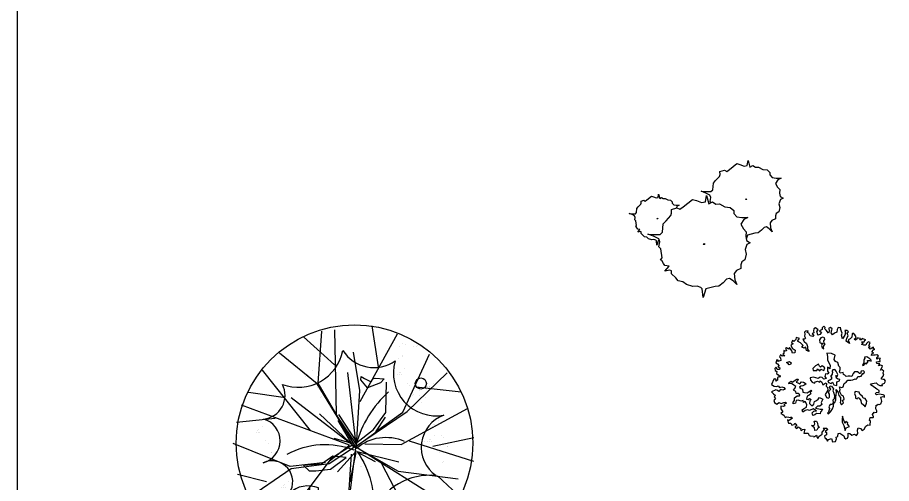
# Model space of a CAD drawing. Header units: millimetres. Extents: x 14385 to 129787, y 107826 to 186798.
# Drawn here: x 18573 to 23366, y 126384 to 128941 of the extents above; entities that cross this region are included whole.
import ezdxf

# ---------------------------------------------------------------- set-up
doc = ezdxf.new("R2010")
doc.units = ezdxf.units.MM
doc.header["$LTSCALE"] = 1000
doc.layers.add('FF-PLANTS', color=86, linetype='Continuous')

# ---------------------------------------------------------------- blocks, each defined once
blk = doc.blocks.new('A$C4DD169C2')
at = {"color": 0}
for p, q in [((134.39115, 410.91705), (175.1787, 444.1878)), ((175.1787, 444.1878), (192.4803, 439.43715)), ((192.4803, 439.43715), (214.72695, 429.92775)), ((214.72695, 429.92775), (232.02855, 433.0989)), ((232.02855, 433.0989), (236.9736, 461.619)), ((236.9736, 461.619), (246.85965, 425.1771)), ((246.85965, 425.1771), (262.926, 433.0989)), ((262.926, 433.0989), (277.76115, 423.5895)), ((80.0118, 372.88755), (83.7216, 383.9805)), ((82.48635, 399.8241), (107.2035, 407.7459)), ((83.7216, 383.9805), (82.48635, 399.8241)), ((107.2035, 407.7459), (119.5641, 401.40765)), ((119.5641, 401.40765), (134.39115, 410.91705)), ((277.76115, 423.5895), (293.8275, 425.1771)), ((293.8275, 425.1771), (317.3094, 410.91705)), ((317.3094, 410.91705), (340.7913, 409.32945)), ((340.7913, 409.32945), (356.85765, 395.0694)), ((356.85765, 395.0694), (356.85765, 382.39695)), ((44.1693, 300.00375), (46.64385, 336.44565)), ((46.64385, 336.44565), (59.0004, 350.7057)), ((59.0004, 350.7057), (80.0118, 372.88755)), ((356.85765, 382.39695), (369.21825, 368.1369)), ((369.21825, 368.1369), (391.4649, 364.96575)), ((400.1157, 355.4604), (387.7551, 334.8621)), ((391.4649, 364.96575), (418.65255, 364.96575)), ((418.65255, 364.96575), (400.1157, 355.4604)), ((4.62105, 282.5766), (-20.0961, 292.08195)), ((-20.0961, 292.08195), (2.15055, 290.4984)), ((2.15055, 290.4984), (33.048, 290.4984)), ((33.048, 290.4984), (44.1693, 300.00375)), ((387.7551, 334.8621), (398.88045, 314.2638)), ((398.88045, 314.2638), (411.237, 301.5873)), ((411.237, 301.5873), (408.7665, 282.5766)), ((-350.3007, 237.53655), (-334.84995, 242.48565)), ((-334.84995, 242.48565), (-327.1266, 238.52475)), ((-327.1266, 238.52475), (-317.85615, 244.4661)), ((-317.85615, 244.4661), (-292.36545, 265.26285)), ((-292.36545, 265.26285), (-281.55195, 262.2942)), ((-281.55195, 262.2942), (-267.6483, 256.35285)), ((-267.6483, 256.35285), (-256.83075, 258.3333)), ((-256.83075, 258.3333), (-253.74465, 276.15735)), ((-253.74465, 276.15735), (-247.56435, 253.38015)), ((-247.56435, 253.38015), (-237.52035, 258.3333)), ((-237.52035, 258.3333), (-228.25395, 252.39195)), ((-228.25395, 252.39195), (-218.20995, 253.38015)), ((-218.20995, 253.38015), (-203.53275, 244.4661)), ((-203.53275, 244.4661), (-188.8596, 243.4779)), ((-188.8596, 243.4779), (-178.8156, 234.56385)), ((-118.9566, 205.983), (-67.9752, 247.57245)), ((-67.9752, 247.57245), (-46.3482, 241.6311)), ((-46.3482, 241.6311), (-18.5409, 229.7484)), ((3.09015, 233.7093), (9.2664, 269.3574)), ((26.8677, 271.48365), (4.62105, 282.5766)), ((9.2664, 269.3574), (21.627, 223.80705)), ((31.81275, 257.2236), (26.8677, 271.48365)), ((28.10295, 236.6253), (31.81275, 257.2236)), ((222.1425, 246.1347), (225.8523, 250.88535)), ((229.55805, 246.1347), (222.1425, 246.1347)), ((225.8523, 250.88535), (229.55805, 246.1347)), ((413.7075, 246.1347), (406.296, 223.95285)), ((408.7665, 282.5766), (412.47225, 263.56185)), ((412.47225, 263.56185), (428.54265, 254.0565)), ((428.54265, 254.0565), (413.7075, 246.1347)), ((-374.2443, 175.1463), (-372.70125, 197.92755)), ((-372.70125, 197.92755), (-364.97385, 206.83755)), ((-364.97385, 206.83755), (-351.84375, 220.7007)), ((-351.84375, 220.7007), (-349.52715, 227.6343)), ((-349.52715, 227.6343), (-350.3007, 237.53655)), ((-183.84165, 192.1158), (-152.9442, 202.0221)), ((-182.2986, 172.3113), (-183.84165, 192.1158)), ((-178.8156, 234.56385), (-178.8156, 226.64205)), ((-178.8156, 226.64205), (-171.09225, 217.73205)), ((-171.09225, 217.73205), (-157.1886, 215.7516)), ((-151.7778, 209.81025), (-157.6665, 199.99305)), ((-157.1886, 215.7516), (-140.1948, 215.7516)), ((-152.9442, 202.0221), (-137.4975, 194.09625)), ((-140.1948, 215.7516), (-151.7778, 209.81025)), ((-137.4975, 194.09625), (-118.9566, 205.983)), ((-18.5409, 229.7484), (3.09015, 233.7093)), ((21.627, 223.80705), (41.71095, 233.7093)), ((35.2512, 228.77235), (28.10295, 236.6253)), ((41.71095, 233.7093), (60.25185, 221.8266)), ((60.25185, 221.8266), (80.3358, 223.80705)), ((80.3358, 223.80705), (109.68615, 205.983)), ((109.68615, 205.983), (139.04055, 204.00255)), ((139.04055, 204.00255), (159.1245, 186.17445)), ((411.237, 203.35455), (405.0567, 179.5851)), ((406.296, 223.95285), (411.237, 203.35455)), ((-398.96145, 164.25585), (-414.4122, 170.1972)), ((-414.4122, 170.1972), (-400.50855, 169.20495)), ((-400.50855, 169.20495), (-381.19815, 169.20495)), ((-385.0578, 157.32225), (-398.96145, 164.25585)), ((-381.96765, 148.41225), (-385.0578, 157.32225)), ((-384.28425, 135.5373), (-381.96765, 148.41225)), ((-381.19815, 169.20495), (-374.2443, 175.1463)), ((-263.01105, 141.47865), (-260.69445, 144.45135)), ((-260.69445, 144.45135), (-258.37785, 141.47865)), ((-213.19605, 130.7178), (-186.9318, 158.44815)), ((-186.9318, 158.44815), (-182.2986, 172.3113)), ((159.1245, 186.17445), (159.1245, 170.33085)), ((159.1245, 170.33085), (174.5712, 152.5068)), ((174.5712, 152.5068), (202.3785, 148.5459)), ((202.3785, 148.5459), (236.3661, 148.5459)), ((236.3661, 148.5459), (213.19605, 136.65915)), ((391.4649, 170.07975), (387.7551, 157.40325)), ((387.7551, 157.40325), (387.7551, 141.55965)), ((405.0567, 179.5851), (391.4649, 170.07975)), ((-378.8775, 129.59595), (-384.28425, 135.5373)), ((-379.65105, 99.88515), (-375.7914, 104.8383)), ((-376.5609, 97.9047), (-379.65105, 99.88515)), ((-375.7914, 104.8383), (-378.8775, 129.59595)), ((-371.9277, 88.9947), (-376.5609, 97.9047)), ((-258.37785, 141.47865), (-263.01105, 141.47865)), ((-231.73695, 67.33935), (-228.6468, 112.89375)), ((-228.6468, 112.89375), (-213.19605, 130.7178)), ((213.19605, 136.65915), (197.7453, 110.9133)), ((197.7453, 110.9133), (211.64895, 85.16745)), ((337.0815, 97.19595), (324.72495, 94.0248)), ((353.1519, 86.103), (337.0815, 97.19595)), ((367.97895, 132.0543), (358.0929, 119.3778)), ((358.0929, 119.3778), (360.5634, 90.8577)), ((387.7551, 141.55965), (367.97895, 132.0543)), ((-368.064, 84.04155), (-371.9277, 88.9947)), ((-356.47695, 82.0611), (-368.064, 84.04155)), ((-368.064, 68.19795), (-356.47695, 82.0611)), ((-354.16035, 71.17065), (-368.064, 68.19795)), ((-350.3007, 69.1902), (-354.16035, 71.17065)), ((-349.52715, 61.26435), (-350.3007, 69.1902)), ((-337.9401, 50.3739), (-349.52715, 61.26435)), ((-331.7598, 41.45985), (-337.9401, 50.3739)), ((-281.17125, 45.5544), (-312.0687, 57.4371)), ((-312.0687, 57.4371), (-284.2614, 55.45665)), ((-284.2614, 55.45665), (-245.6406, 55.45665)), ((-245.6406, 55.45665), (-231.73695, 67.33935)), ((211.64895, 85.16745), (227.0997, 69.3198)), ((227.0997, 69.3198), (224.00955, 45.5544)), ((233.26785, 51.24465), (226.65825, 28.6497)), ((274.05135, 62.3376), (233.26785, 51.24465)), ((291.35295, 63.92115), (274.05135, 62.3376)), ((309.89385, 78.1812), (291.35295, 63.92115)), ((324.72495, 94.0248), (309.89385, 78.1812)), ((369.21825, 70.2594), (353.1519, 86.103)), ((360.5634, 90.8577), (369.21825, 70.2594)), ((-318.6297, 39.4794), (-331.7598, 41.45985)), ((-308.5857, 31.5576), (-318.6297, 39.4794)), ((-291.5919, 26.60445), (-308.5857, 31.5576)), ((-280.00485, 27.5967), (-291.5919, 26.60445)), ((-253.36395, 31.69125), (-281.17125, 45.5544)), ((-269.19135, 23.6358), (-280.00485, 27.5967)), ((-266.1012, 19.6749), (-269.19135, 23.6358)), ((-263.01105, -4.09455), (-266.1012, 19.6749)), ((-256.06125, 19.6749), (-263.01105, -4.09455)), ((-250.03485, 21.3111), (-256.06125, 19.6749)), ((-247.18365, 13.8672), (-253.36395, 31.69125)), ((-251.81685, -11.8827), (-247.18365, 13.8672)), ((-9.27045, 0), (-4.63725, 5.9454)), ((0, 0), (-9.27045, 0)), ((-4.63725, 5.9454), (0, 0)), ((230.18985, 0), (220.9194, -27.7263)), ((224.00955, 45.5544), (228.64275, 21.789)), ((228.64275, 21.789), (248.7267, 9.9063)), ((248.7267, 9.9063), (230.18985, 0)), ((-241.00335, -23.7654), (-251.81685, -11.8827)), ((-234.82305, -73.2807), (-241.00335, -23.7654)), ((220.9194, -27.7263), (227.0997, -53.47215)), ((-242.55045, -83.18295), (-234.82305, -73.2807)), ((-236.37015, -87.14385), (-242.55045, -83.18295)), ((-227.0997, -104.9679), (-236.37015, -87.14385)), ((202.3785, -95.06565), (197.7453, -110.90925)), ((219.3723, -83.18295), (202.3785, -95.06565)), ((227.0997, -53.47215), (219.3723, -83.18295)), ((-219.37635, -114.87015), (-227.0997, -104.9679)), ((-196.20225, -118.83105), (-219.37635, -114.87015)), ((-219.37635, -146.5614), (-196.20225, -118.83105)), ((-191.56905, -140.62005), (-219.37635, -146.5614)), ((-183.84165, -144.58095), (-191.56905, -140.62005)), ((173.02815, -142.6005), (160.66755, -158.4441)), ((197.7453, -130.71375), (173.02815, -142.6005)), ((197.7453, -110.90925), (197.7453, -130.71375)), ((-182.2986, -160.42455), (-183.84165, -144.58095)), ((-159.1245, -182.2095), (-182.2986, -160.42455)), ((-146.7639, -200.03355), (-159.1245, -182.2095)), ((118.9566, -190.1313), (100.4157, -209.93985)), ((134.4033, -186.1704), (118.9566, -190.1313)), ((154.48725, -200.03355), (134.4033, -186.1704)), ((160.66755, -158.4441), (163.7577, -194.0922)), ((-120.5037, -203.99445), (-146.7639, -200.03355)), ((-100.41975, -219.8421), (-120.5037, -203.99445)), ((-66.43215, -229.74435), (-100.41975, -219.8421)), ((-43.25805, -227.7639), (-66.43215, -229.74435)), ((-21.63105, -235.6857), (-43.25805, -227.7639)), ((-15.45075, -243.6075), (-21.63105, -235.6857)), ((55.6146, -229.74435), (4.6332, -243.6075)), ((77.24565, -227.7639), (55.6146, -229.74435)), ((100.4157, -209.93985), (77.24565, -227.7639)), ((174.5712, -219.8421), (154.48725, -200.03355)), ((163.7577, -194.0922), (174.5712, -219.8421)), ((-9.27045, -291.14235), (-15.45075, -243.6075)), ((4.6332, -243.6075), (-9.27045, -291.14235))]:
    blk.add_line(p, q, dxfattribs=at)
blk = doc.blocks.new('A$C51B01175')
at = {"color": 0, "linetype": 'ByBlock'}
for p, q in [((-133.8, 300.4), (-139.6, 294.9)), ((-139.6, 294.9), (-137.3, 283.6)), ((-120.6, 301.7), (-133.8, 300.4)), ((-125.1, 292.6), (-120.6, 301.7)), ((-116, 289.4), (-125.1, 292.6)), ((-109.3, 274.9), (-116, 289.4)), ((-89.3, 291.7), (-97.3, 285.8)), ((-89.3, 313.9), (-90.6, 301.7)), ((-90.6, 301.7), (-89.3, 291.7)), ((-79.3, 318.1), (-89.3, 313.9)), ((-64.7, 308.1), (-79.3, 318.1)), ((-72.8, 297.1), (-64.7, 308.1)), ((-67, 279.4), (-72.8, 302.6)), ((-72.8, 302.6), (-72.8, 297.1)), ((-43.8, 309.4), (-57, 302.6)), ((-57, 302.6), (-47, 293.6)), ((-47, 293.6), (-56, 282.6)), ((-42.5, 319.4), (-43.8, 309.4)), ((-33.8, 328.4), (-42.5, 319.4)), ((-26, 321.6), (-33.8, 328.4)), ((-29.3, 313.9), (-26, 321.6)), ((-21.5, 305.8), (-29.3, 313.9)), ((-9.3, 289.4), (-21.5, 305.8)), ((2, 321.6), (-9.3, 314.9)), ((-9.3, 314.9), (-3.8, 303.9)), ((-3.8, 303.9), (-9.3, 289.4)), ((12, 312.6), (2, 321.6)), ((6.2, 291.7), (12, 312.6)), ((13, 280.4), (6.2, 291.7)), ((24.3, 290.4), (13, 280.4)), ((36.6, 294.9), (24.3, 290.4)), ((38.8, 309.4), (36.6, 294.9)), ((45.3, 321.6), (38.8, 309.4)), ((58.8, 318.1), (45.3, 321.6)), ((57.5, 312.6), (58.8, 318.1)), ((66.6, 289.4), (57.5, 312.6)), ((62, 278.1), (66.6, 289.4)), ((92, 304.9), (82, 304.9)), ((82, 304.9), (84.3, 291.7)), ((84.3, 291.7), (82, 278.1)), ((102, 297.1), (92, 304.9)), ((93.3, 289.4), (102, 297.1)), ((99.8, 274.9), (93.3, 289.4)), ((125.6, 290.4), (122, 285.8)), ((135.6, 280.4), (125.6, 290.4)), ((-205.1, 249.1), (-210.9, 236.8)), ((-198.6, 243.6), (-205.1, 249.1)), ((-187.3, 254.9), (-198.6, 243.6)), ((-185.1, 265.9), (-187.3, 254.9)), ((-167.3, 260.4), (-185.1, 265.9)), ((-178.3, 245.9), (-167.3, 260.4)), ((-162.8, 236.8), (-178.3, 245.9)), ((-139.6, 257.1), (-148.3, 255.9)), ((-148.3, 255.9), (-141.9, 243.6)), ((-141.9, 243.6), (-129.6, 232.6)), ((-137.3, 283.6), (-139.6, 273.6)), ((-139.6, 273.6), (-133.8, 262.6)), ((-133.8, 262.6), (-139.6, 257.1)), ((-95.1, 271.3), (-109.3, 274.9)), ((-97.3, 285.8), (-89.3, 280.4)), ((-89.3, 280.4), (-95.1, 271.3)), ((-56, 282.6), (-67, 279.4)), ((68.8, 258.1), (62, 278.1)), ((82, 278.1), (68.8, 258.1)), ((88.8, 245.9), (92, 262.6)), ((106.6, 233.6), (88.8, 245.9)), ((92, 262.6), (99.8, 274.9)), ((109.8, 259.1), (99.8, 252.6)), ((99.8, 252.6), (106.6, 233.6)), ((119.8, 268.1), (109.8, 259.1)), ((122, 285.8), (119.8, 268.1)), ((132, 255.9), (138.8, 262.6)), ((138.8, 250.4), (132, 255.9)), ((143.3, 269.4), (135.6, 280.4)), ((138.8, 262.6), (143.3, 269.4)), ((144.3, 255.9), (138.8, 250.4)), ((148.8, 262.6), (144.3, 255.9)), ((155.6, 262.6), (148.8, 262.6)), ((166.6, 261.3), (155.6, 262.6)), ((163.3, 252.6), (166.6, 261.3)), ((170.1, 253.6), (163.3, 252.6)), ((176.6, 260.4), (170.1, 253.6)), ((182.4, 233.6), (173.3, 242.6)), ((173.3, 242.6), (186.9, 242.6)), ((184.6, 257.1), (176.6, 260.4)), ((196.9, 253.6), (184.6, 257.1)), ((186.9, 242.6), (190.1, 251.3)), ((190.1, 251.3), (196.9, 253.6)), ((209.2, 241.3), (200.1, 233.6)), ((219.2, 239.1), (209.2, 241.3)), ((-246.4, 191.4), (-254.1, 194.6)), ((-254.1, 194.6), (-254.1, 186.8)), ((-239.6, 192.3), (-246.4, 191.4)), ((-238.6, 209.1), (-244.1, 206.8)), ((-244.1, 206.8), (-239.6, 192.3)), ((-228.6, 202.3), (-238.6, 209.1)), ((-221.9, 210.4), (-228.6, 202.3)), ((-208.6, 192.3), (-221.9, 210.4)), ((-202.8, 230.4), (-214.1, 223.6)), ((-214.1, 223.6), (-207.3, 208.1)), ((-210.9, 236.8), (-202.8, 230.4)), ((-205.1, 180.1), (-208.6, 192.3)), ((-207.3, 208.1), (-191.9, 196.8)), ((-191.9, 196.8), (-192.8, 182.3)), ((-147.3, 221.4), (-162.8, 236.8)), ((-155.1, 213.6), (-147.3, 221.4)), ((-141.9, 206.8), (-155.1, 213.6)), ((-132.8, 213.6), (-141.9, 206.8)), ((-128.3, 194.6), (-132.8, 213.6)), ((-129.6, 232.6), (-123.8, 215.9)), ((-113.8, 189.1), (-128.3, 194.6)), ((-123.8, 215.9), (-122.8, 201.4)), ((-122.8, 201.4), (-113.8, 189.1)), ((173.3, 229.1), (182.4, 233.6)), ((185.6, 224.6), (173.3, 229.1)), ((195.6, 224.6), (185.6, 224.6)), ((200.1, 233.6), (195.6, 224.6)), ((211.1, 211.4), (220.1, 215.9)), ((219.2, 201.4), (211.1, 211.4)), ((212.4, 219.1), (216.9, 229.1)), ((220.1, 215.9), (212.4, 219.1)), ((216.9, 229.1), (219.2, 239.1)), ((229.2, 206.8), (219.2, 201.4)), ((239.2, 212.3), (229.2, 206.8)), ((230.1, 188.1), (237.9, 198.1)), ((237.9, 198.1), (245.6, 201.4)), ((239.2, 204.6), (239.2, 212.3)), ((245.6, 201.4), (239.2, 204.6)), ((-270.9, 171.4), (-276.4, 159.1)), ((-276.4, 159.1), (-270.9, 154.6)), ((-263.2, 163.6), (-270.9, 171.4)), ((-270.9, 154.6), (-269.6, 140.1)), ((-248.6, 165.9), (-263.2, 163.6)), ((-254.1, 177.8), (-258.6, 173.6)), ((-258.6, 173.6), (-248.6, 165.9)), ((-254.1, 186.8), (-254.1, 177.8)), ((-192.8, 182.3), (-205.1, 180.1)), ((227.9, 167.8), (230.1, 175.9)), ((239.2, 169.1), (227.9, 167.8)), ((239.2, 180.1), (230.1, 188.1)), ((230.1, 175.9), (239.2, 180.1)), ((247.9, 169.1), (239.2, 169.1)), ((256.9, 171.4), (247.9, 169.1)), ((265.9, 164.6), (256.9, 171.4)), ((256.9, 155.6), (265.9, 164.6)), ((256.9, 146.9), (256.9, 155.6)), ((265.9, 152.3), (256.9, 146.9)), ((275.9, 150.1), (265.9, 152.3)), ((273.7, 146.9), (275.9, 150.1)), ((274.6, 134.6), (273.7, 146.9)), ((-295.4, 102.4), (-302.2, 95.6)), ((-292.2, 143.3), (-296.4, 126.9)), ((-296.4, 126.9), (-288.6, 122.3)), ((-289.9, 90.1), (-295.4, 102.4)), ((-284.1, 141.4), (-292.2, 143.3)), ((-288.6, 122.3), (-278.6, 110.1)), ((-285.4, 133.3), (-284.1, 141.4)), ((-269.6, 140.1), (-285.4, 133.3)), ((-278.6, 110.1), (-285.4, 104.6)), ((-285.4, 104.6), (-275.4, 98.8)), ((-275.4, 98.8), (-276.4, 90.1)), ((254.6, 132.3), (265.9, 134.6)), ((255.9, 123.3), (254.6, 132.3)), ((272.4, 122.3), (255.9, 123.3)), ((265.9, 134.6), (274.6, 134.6)), ((265.9, 110.1), (272.4, 122.3)), ((276.9, 113.3), (265.9, 110.1)), ((286.9, 111.1), (276.9, 113.3)), ((278.2, 91.1), (285.9, 103.3)), ((285.9, 103.3), (286.9, 111.1)), ((-302.2, 95.6), (-300.9, 85.6)), ((-300.9, 85.6), (-290.9, 78.8)), ((-290.9, 78.8), (-294.1, 68.8)), ((-294.1, 68.8), (-284.1, 61.1)), ((-276.4, 90.1), (-289.9, 90.1)), ((-271.9, 55.6), (-288.6, 46.6)), ((-284.1, 61.1), (-274.1, 48.8)), ((-274.1, 48.8), (-271.9, 55.6)), ((276.9, 86.6), (278.2, 91.1)), ((285.9, 87.8), (276.9, 86.6)), ((281.4, 43.3), (291.4, 53.3)), ((294.6, 81.1), (285.9, 87.8)), ((290.5, 74.3), (294.6, 81.1)), ((290.5, 68.8), (290.5, 74.3)), ((295.9, 66.6), (290.5, 68.8)), ((291.4, 53.3), (295.9, 66.6)), ((-307.7, 36.6), (-320.9, 8.8)), ((-320.9, 8.8), (-306.4, -1.2)), ((-303.2, 39.8), (-307.7, 36.6)), ((-295.4, 34.3), (-303.2, 39.8)), ((-297.7, 26.6), (-295.4, 34.3)), ((-288.6, 31.1), (-297.7, 26.6)), ((-290.9, -2.5), (-284.1, 1.1)), ((-288.6, 46.6), (-288.6, 31.1)), ((-284.1, 1.1), (-277.7, -7.9)), ((222.4, 11.1), (252.4, 17.5)), ((229.2, 3.4), (222.4, 11.1)), ((255.9, -17), (229.2, 3.4)), ((252.4, 17.5), (261.4, 8.8)), ((261.4, 8.8), (273.7, 2.1)), ((273.7, 2.1), (286.9, 3.4)), ((281.4, 37.9), (281.4, 43.3)), ((290.5, 35.6), (281.4, 37.9)), ((285.9, 9.8), (299.2, 15.3)), ((286.9, 3.4), (285.9, 9.8)), ((298.2, 35.6), (290.5, 35.6)), ((304.6, 26.6), (298.2, 35.6)), ((299.2, 15.3), (304.6, 26.6)), ((-297.7, -21.2), (-320.9, -31.5)), ((-320.9, -31.5), (-309.9, -42.4)), ((-309.9, -42.4), (-299.9, -51.5)), ((-306.4, -1.2), (-290.9, -2.5)), ((-287.7, -25.7), (-297.7, -21.2)), ((-280.9, -30.2), (-287.7, -25.7)), ((-271.9, -19.2), (-280.9, -30.2)), ((-277.7, -7.9), (-264.1, -4.7)), ((-258.6, -22.4), (-271.9, -19.2)), ((-264.1, -4.7), (-253.2, -8.9)), ((-246.4, -17), (-258.6, -22.4)), ((-253.2, -8.9), (-246.4, -17)), ((249.2, -42.4), (253.7, -35.7)), ((254.6, -49.2), (249.2, -42.4)), ((253.7, -35.7), (269.2, -33.4)), ((270.1, -45.7), (254.6, -49.2)), ((270.1, -24.7), (255.9, -17)), ((269.2, -33.4), (270.1, -24.7)), ((290.5, -47.9), (270.1, -45.7)), ((298.2, -52.4), (290.5, -47.9)), ((-299.9, -66.9), (-308.6, -80.2)), ((-308.6, -80.2), (-305.4, -91.5)), ((-299.9, -51.5), (-306.4, -59.2)), ((-306.4, -59.2), (-299.9, -66.9)), ((-305.4, -91.5), (-292.2, -100.5)), ((-292.2, -100.5), (-279.9, -91.5)), ((-279.9, -91.5), (-267.7, -96.9)), ((-267.7, -96.9), (-254.1, -91.5)), ((-254.1, -91.5), (-244.1, -88.2)), ((-238.6, -94.7), (-254.1, -102.4)), ((-244.1, -88.2), (-238.6, -94.7)), ((278.2, -98.2), (284.6, -83.7)), ((279.2, -62.4), (291.4, -57)), ((284.6, -83.7), (279.2, -62.4)), ((291.4, -57), (298.2, -62.4)), ((298.2, -62.4), (298.2, -52.4)), ((-255.4, -112.7), (-269.6, -110.5)), ((-269.6, -110.5), (-269.6, -126)), ((-269.6, -126), (-258.6, -141.4)), ((-258.6, -141.4), (-269.6, -150.5)), ((-247.3, -109.2), (-255.4, -112.7)), ((-254.1, -102.4), (-247.3, -109.2)), ((233.7, -157.2), (241.4, -143.7)), ((241.4, -143.7), (245.6, -145)), ((245.6, -145), (256.9, -143.7)), ((251.4, -126), (252.4, -106)), ((256.9, -136.9), (251.4, -126)), ((252.4, -106), (255.9, -106)), ((255.9, -106), (263.7, -100.5)), ((256.9, -143.7), (256.9, -136.9)), ((263.7, -100.5), (269.2, -101.5)), ((269.2, -101.5), (278.2, -98.2)), ((-269.6, -150.5), (-259.6, -157.2)), ((-259.6, -157.2), (-250.9, -161.4)), ((-250.9, -161.4), (-246.4, -172.7)), ((-246.4, -172.7), (-239.6, -169.5)), ((-239.6, -169.5), (-225.1, -171.4)), ((-223.2, -189.5), (-233.2, -185)), ((-233.2, -185), (-227.3, -205)), ((-225.1, -171.4), (-217.3, -172.7)), ((-206.4, -175.9), (-223.2, -189.5)), ((-217.3, -172.7), (-214.1, -169.5)), ((-214.1, -169.5), (-206.4, -175.9)), ((216.9, -189.5), (220.1, -172.7)), ((221.4, -190.5), (216.9, -189.5)), ((219.2, -215), (221.4, -190.5)), ((220.1, -172.7), (226.9, -172.7)), ((226.9, -172.7), (235.6, -173.7)), ((237.9, -169.5), (233.7, -157.2)), ((235.6, -173.7), (237.9, -170.5)), ((237.9, -170.5), (237.9, -169.5)), ((-227.3, -205), (-214.1, -205)), ((-214.1, -205), (-208.6, -215)), ((-208.6, -215), (-196.4, -211.7)), ((-196.4, -211.7), (-192.8, -204)), ((-192.8, -204), (-182.8, -214)), ((-182.8, -214), (-190.6, -225)), ((-190.6, -225), (-190.6, -226.3)), ((-190.6, -226.3), (-181.9, -232.7)), ((-181.9, -232.7), (-174.1, -224)), ((-174.1, -224), (-160.6, -232.7)), ((-160.6, -232.7), (-161.9, -239.5)), ((-161.9, -239.5), (-155.1, -245)), ((-155.1, -245), (-151.9, -238.5)), ((-151.9, -238.5), (-137.3, -237.2)), ((-137.3, -237.2), (-142.8, -258.5)), ((-42.5, -254), (-30.2, -239.5)), ((-30.2, -239.5), (-38.3, -231.7)), ((-38.3, -231.7), (-20.2, -231.7)), ((-11.5, -239.5), (-27, -250.8)), ((-20.2, -231.7), (-11.5, -239.5)), ((150.1, -242.7), (154.3, -230.4)), ((154.3, -230.4), (167.9, -232.7)), ((167.9, -232.7), (176.6, -244)), ((176.6, -244), (187.9, -237.2)), ((187.9, -237.2), (195.6, -220.4)), ((195.6, -220.4), (207.9, -212.7)), ((207.9, -212.7), (219.2, -215)), ((-142.8, -258.5), (-131.9, -258.5)), ((-131.9, -258.5), (-120.6, -258.5)), ((-120.6, -258.5), (-118.3, -265)), ((-118.3, -265), (-113.8, -271.7)), ((-113.8, -271.7), (-108.3, -273)), ((-108.3, -273), (-90.6, -276.2)), ((-90.6, -276.2), (-88.3, -279.5)), ((-88.3, -279.5), (-86, -277.2)), ((-86, -277.2), (-73.8, -270.8)), ((-73.8, -270.8), (-70.6, -283)), ((-70.6, -283), (-66, -288.5)), ((-66, -288.5), (-59.3, -276.2)), ((-59.3, -276.2), (-42.5, -265)), ((-42.5, -265), (-42.5, -254)), ((-20.2, -268.5), (-30.2, -273)), ((-30.2, -273), (-28.3, -284)), ((-28.3, -284), (-23.8, -288.5)), ((-27, -250.8), (-20.2, -255)), ((-20.2, -255), (-20.2, -268.5)), ((33, -281.7), (43, -277.2)), ((35.3, -289.5), (33, -281.7)), ((43, -277.2), (45.3, -260.8)), ((45.3, -260.8), (53, -258.5)), ((53, -258.5), (59.8, -263)), ((59.8, -263), (75.3, -273)), ((75.3, -273), (78.8, -284)), ((78.8, -284), (86.6, -290.7)), ((86.6, -290.7), (95.6, -287.2)), ((95.6, -287.2), (98.8, -277.2)), ((98.8, -277.2), (99.8, -259.5)), ((99.8, -259.5), (108.8, -260.8)), ((108.8, -260.8), (118.8, -270.8)), ((118.8, -270.8), (134.3, -265)), ((134.3, -265), (145.6, -271.7)), ((145.6, -271.7), (152.4, -261.7)), ((152.4, -261.7), (150.1, -242.7)), ((-23.8, -288.5), (-14.7, -303)), ((-14.7, -303), (-8, -293)), ((-8, -293), (8.5, -288.5)), ((8.5, -288.5), (13, -307.5)), ((13, -307.5), (30.7, -304)), ((30.7, -304), (35.3, -289.5))]:
    blk.add_line(p, q, dxfattribs=at)
at = {"color": 8, "linetype": 'ByBlock'}
for p, q in [((-50.4, 264.9), (-57.1, 253.7)), ((-57.1, 253.7), (-55.9, 239.3)), ((-39.2, 267.2), (-50.4, 264.9)), ((-30.3, 264.9), (-39.2, 267.2)), ((-33.7, 247.1), (-28.1, 254.9)), ((-31.5, 232.7), (-33.7, 247.1)), ((-28.1, 254.9), (-30.3, 264.9)), ((-55.9, 239.3), (-54.8, 237.1)), ((-54.8, 237.1), (-49.3, 234.8)), ((-49.3, 234.8), (-41.5, 234.8)), ((-41.5, 234.8), (-47, 221.5)), ((-47, 221.5), (-42.7, 210.3)), ((-42.7, 210.3), (-34.7, 203.7)), ((-35.8, 210.3), (-33.7, 220.4)), ((-34.7, 203.7), (-35.8, 210.3)), ((-33.7, 220.4), (-26.9, 230.4)), ((-26.9, 230.4), (-31.5, 232.7)), ((7.8, 178.1), (-18, 180.4)), ((-18, 180.4), (-13.5, 161.4)), ((-13.5, 161.4), (-13.5, 141.4)), ((28.8, 169.2), (7.8, 178.1)), ((23.3, 145.9), (28.8, 169.2)), ((30, 134.7), (23.3, 145.9)), ((190.1, 152.3), (185.8, 143.4)), ((202.5, 159.2), (188.1, 158)), ((188.1, 158), (190.1, 152.3)), ((218, 149.1), (202.5, 159.2)), ((225.8, 141.4), (218, 149.1)), ((-238.7, 127.9), (-221.8, 133.6)), ((-230.7, 124.7), (-238.7, 127.9)), ((-224.1, 116.7), (-230.7, 124.7)), ((-216.3, 117.9), (-224.1, 116.7)), ((-221.8, 133.6), (-212.9, 126.8)), ((-212.9, 126.8), (-216.3, 117.9)), ((-80.4, 110.1), (-95, 95.7)), ((-63.7, 119), (-80.4, 110.1)), ((-57.1, 107.8), (-63.7, 119)), ((-51.6, 103.5), (-57.1, 107.8)), ((-42.7, 110.1), (-51.6, 103.5)), ((-29.2, 100.1), (-42.7, 110.1)), ((-34.7, 85.6), (-29.2, 100.1)), ((-13.5, 141.4), (0.9, 114.6)), ((-1.1, 94.7), (-13.5, 102.5)), ((-13.5, 102.5), (-13.5, 81.3)), ((0.9, 114.6), (-1.1, 94.7)), ((43.4, 128.1), (30, 134.7)), ((47.8, 109.1), (43.4, 128.1)), ((55.5, 101.4), (47.8, 109.1)), ((55.5, 90.2), (55.5, 101.4)), ((184.6, 127.9), (178, 112.4)), ((178, 112.4), (185.8, 114.6)), ((185.8, 143.4), (184.6, 127.9)), ((185.8, 114.6), (192.4, 126.8)), ((192.4, 126.8), (199, 120.1)), ((199, 120.1), (207, 130.2)), ((207, 130.2), (205.9, 140.2)), ((205.9, 140.2), (215.9, 140.2)), ((215.9, 140.2), (225.8, 135.7)), ((225.8, 135.7), (225.8, 141.4)), ((-91.4, 49.1), (-109.2, 44.5)), ((-95, 95.7), (-91.6, 84.5)), ((-91.6, 84.5), (-71.5, 84.5)), ((-77, 44.5), (-91.4, 49.1)), ((-71.5, 84.5), (-69.4, 94.6)), ((-69.4, 94.6), (-55.9, 83.4)), ((-54.6, 49.1), (-64.6, 41.3)), ((-55.9, 83.4), (-50.4, 92.3)), ((-43.6, 46.8), (-54.6, 49.1)), ((-50.4, 92.3), (-34.7, 85.6)), ((-24.6, 66.9), (-27.9, 52.3)), ((-27.9, 52.3), (-21.2, 40.2)), ((-13.5, 64.6), (-24.6, 66.9)), ((-13.5, 81.3), (-5.7, 70.1)), ((-5.7, 70.1), (-13.5, 64.6)), ((11, 64.4), (2.1, 52.3)), ((2.1, 52.3), (8.7, 50)), ((8.7, 50), (8.7, 37.7)), ((15.4, 89.1), (9.9, 80.2)), ((9.9, 80.2), (14.2, 76.7)), ((14.2, 76.7), (11, 64.4)), ((25.4, 90), (15.4, 89.1)), ((33.2, 81.1), (25.4, 90)), ((35.4, 42.3), (32, 57.8)), ((32, 57.8), (38.7, 52.3)), ((42.1, 62.3), (33.2, 81.1)), ((38.7, 52.3), (42.1, 62.3)), ((51.2, 77.9), (55.5, 90.2)), ((55.5, 70.1), (51.2, 77.9)), ((71.3, 74.7), (55.5, 70.1)), ((73.4, 63.5), (71.3, 74.7)), ((81.1, 60.1), (73.4, 63.5)), ((89.1, 52.3), (81.1, 60.1)), ((100.1, 53.4), (89.1, 52.3)), ((111.3, 53.4), (100.1, 53.4)), ((119, 52.3), (111.3, 53.4)), ((122.5, 61.2), (119, 52.3)), ((126.8, 68), (122.5, 61.2)), ((134.6, 76.9), (126.8, 68)), ((150.3, 77.9), (134.6, 76.9)), ((148.1, 42.3), (152.4, 52.3)), ((158.1, 71.2), (150.3, 77.9)), ((152.4, 52.3), (162.5, 52.3)), ((161.3, 68), (158.1, 71.2)), ((167, 69), (161.3, 68)), ((162.5, 52.3), (171.4, 53.4)), ((171.4, 81.3), (167, 69)), ((183.7, 82.4), (171.4, 81.3)), ((171.4, 53.4), (180.3, 69)), ((180.3, 69), (184.8, 68)), ((189.2, 76.9), (183.7, 82.4)), ((184.8, 68), (189.2, 76.9)), ((-225.2, 12.1), (-224.1, 18.8)), ((-211.9, 13.3), (-225.2, 12.1)), ((-224.1, 18.8), (-212.9, 25.6)), ((-212.9, 25.6), (-204, 21)), ((-198.5, 4.4), (-211.9, 13.3)), ((-204, 21), (-197.3, 28.8)), ((-188.4, -3.4), (-198.5, 4.4)), ((-197.3, 28.8), (-182.9, 37.7)), ((-178.4, 28.8), (-186.2, 19.9)), ((-186.2, 19.9), (-177.2, 16.7)), ((-182.9, 37.7), (-175.2, 36.6)), ((-175.2, 36.6), (-178.4, 28.8)), ((-177.2, 16.7), (-165.1, 12.1)), ((-165.1, 12.1), (-157.3, 23.3)), ((-157.3, 23.3), (-145, 21)), ((-138.4, 6.6), (-149.6, -0.2)), ((-145, 21), (-131.7, 11)), ((-131.7, 11), (-138.4, 6.6)), ((-109.2, 44.5), (-107.1, 32.2)), ((-107.1, 32.2), (-98.2, 20.1)), ((-98.2, 20.1), (-85.9, 14.4)), ((-85.9, 14.4), (-80.4, 23.3)), ((-80.4, 23.3), (-68.1, 26.7)), ((-64.6, 41.3), (-77, 44.5)), ((-68.1, 26.7), (-55.7, 20.1)), ((-55.7, 20.1), (-53.6, 29)), ((-53.6, 29), (-44.7, 21.2)), ((-44.7, 21.2), (-39.1, 6.6)), ((-34.7, 36.8), (-43.6, 46.8)), ((-39.1, 6.6), (-29, 13.5)), ((-21.2, 40.2), (-34.7, 36.8)), ((-29, 13.5), (-21.2, 16.7)), ((-21.2, 16.7), (-19, 11.2)), ((-19, 11.2), (-21.2, -1.1)), ((-0.2, 31.1), (-12.5, 28.8)), ((-12.5, 28.8), (-8, 18.8)), ((-8, 18.8), (6.4, 13.3)), ((-3.4, -7.8), (0, 0)), ((8.7, 37.7), (-0.2, 31.1)), ((0, 0), (7.8, -1.1)), ((6.4, 13.3), (13.1, 19.9)), ((13.1, 19.9), (20.9, 6.6)), ((20.9, 6.6), (37.7, 2.1)), ((45.5, 37.7), (35.4, 42.3)), ((37.7, 23.3), (51, 28.8)), ((37.7, 2.1), (37.7, 23.3)), ((54.4, 35.6), (45.5, 37.7)), ((51, 28.8), (54.4, 35.6)), ((72.2, -4.4), (77.9, 13.5)), ((77.9, 13.5), (89.1, 20.1)), ((89.1, 20.1), (96.9, 31.3)), ((96.9, 31.3), (114.7, 31.3)), ((114.7, 31.3), (124.7, 34.5)), ((124.7, 34.5), (136.9, 39)), ((136.9, 39), (141.4, 35.6)), ((141.4, 35.6), (148.1, 42.3)), ((-199.6, -23.5), (-195.1, -15.7)), ((-188.4, -31.3), (-199.6, -23.5)), ((-195.1, -15.7), (-188.4, -3.4)), ((-186.2, -41.3), (-188.4, -31.3)), ((-175.2, -41.3), (-186.2, -41.3)), ((-166.3, -47.9), (-175.2, -41.3)), ((-159.4, -1.1), (-168.3, -6.8)), ((-168.3, -6.8), (-164, -12.3)), ((-164, -12.3), (-150.5, -18)), ((-149.6, -0.2), (-159.4, -1.1)), ((-150.5, -18), (-149.6, -34.7)), ((-149.6, -34.7), (-139.5, -36.8)), ((-139.5, -36.8), (-126.1, -37.9)), ((-126.1, -37.9), (-114.9, -30.1)), ((-114.9, -30.1), (-103.9, -23.5)), ((-106, -43.6), (-113.9, -50.2)), ((-99.3, -26.9), (-109.4, -36.8)), ((-109.4, -36.8), (-106, -43.6)), ((-103.9, -23.5), (-99.3, -26.9)), ((-18, -32.2), (-26.9, -46.8)), ((-26.9, -46.8), (-19, -63.5)), ((-21.2, -1.1), (-14.6, -8.9)), ((-12.3, -22.2), (-18, -32.2)), ((-14.6, -8.9), (-12.3, -22.2)), ((-8.9, -36.8), (-3.4, -24.4)), ((-3.4, -44.5), (-8.9, -36.8)), ((4.4, -17.8), (-3.4, -7.8)), ((-3.4, -24.4), (4.4, -17.8)), ((-3.4, -61.2), (-3.4, -44.5)), ((7.8, -1.1), (13.3, -7.8)), ((13.3, -7.8), (19.9, -16.7)), ((19.9, -16.7), (15.5, -26.7)), ((15.5, -26.7), (18.8, -34.5)), ((18.8, -34.5), (24.5, -52.3)), ((31.1, -65.8), (34.5, -46.8)), ((35.6, -35.6), (33.4, -18.9)), ((33.4, -18.9), (40, -24.4)), ((34.5, -46.8), (35.6, -35.6)), ((40, -24.4), (44.5, -37.9)), ((44.5, -37.9), (48.9, -52.3)), ((51.2, -32.2), (55.5, -18.9)), ((55.5, -35.6), (51.2, -32.2)), ((55.5, -18.9), (52.3, -5.5)), ((52.3, -5.5), (64.5, -8.9)), ((63.3, -51.2), (55.5, -35.6)), ((64.5, -8.9), (72.2, -4.4)), ((137.8, -31.3), (133.5, -41.3)), ((133.5, -41.3), (140.1, -56.8)), ((159, -33.5), (137.8, -31.3)), ((162.5, -45.7), (159, -33.5)), ((178, -58), (162.5, -45.7)), ((-203, -89.2), (-194.1, -80.3)), ((-203, -98.2), (-203, -89.2)), ((-189.6, -93.6), (-203, -98.2)), ((-194.1, -64.6), (-180.7, -53.6)), ((-194.1, -80.3), (-194.1, -64.6)), ((-185.2, -79.2), (-189.6, -93.6)), ((-172.9, -78.1), (-185.2, -79.2)), ((-180.7, -53.6), (-168.3, -54.6)), ((-160.6, -83.6), (-172.9, -78.1)), ((-168.3, -54.6), (-166.3, -47.9)), ((-147.3, -80.3), (-160.6, -83.6)), ((-145, -91.3), (-147.3, -80.3)), ((-136.1, -85.8), (-145, -91.3)), ((-127.2, -101.4), (-136.1, -85.8)), ((-124.9, -55.7), (-129.5, -72.4)), ((-129.5, -72.4), (-120.6, -73.5)), ((-113.9, -50.2), (-124.9, -55.7)), ((-120.6, -73.5), (-111.7, -68)), ((-111.7, -68), (-103.9, -73.5)), ((-110.5, -81.3), (-111.7, -95.9)), ((-103.9, -73.5), (-110.5, -81.3)), ((-88.1, -99.1), (-84.9, -85.8)), ((-84.9, -85.8), (-74.9, -80.3)), ((-74.9, -80.3), (-64.8, -72.4)), ((-64.8, -72.4), (-58.2, -63.5)), ((-58.2, -63.5), (-47, -68)), ((-43.6, -80.3), (-49.3, -91.3)), ((-49.3, -91.3), (-44.7, -102.5)), ((-47, -68), (-39.2, -72.4)), ((-39.2, -72.4), (-43.6, -80.3)), ((-19, -63.5), (-8.9, -67.8)), ((-8.9, -67.8), (-3.4, -61.2)), ((17.8, -91.3), (11, -102.3)), ((23.3, -71.2), (15.5, -77.9)), ((15.5, -77.9), (17.8, -91.3)), ((19.9, -110.3), (21, -93.4)), ((21, -93.4), (25.6, -90.2)), ((24.5, -52.3), (23.3, -71.2)), ((25.6, -90.2), (32.2, -76.7)), ((32.2, -76.7), (31.1, -65.8)), ((48.9, -52.3), (57.8, -63.5)), ((57.8, -83.6), (55.5, -91.3)), ((55.5, -91.3), (63.3, -103.5)), ((57.8, -63.5), (57.8, -83.6)), ((73.4, -55.7), (63.3, -51.2)), ((63.3, -103.5), (73.4, -92.5)), ((67.9, -79), (77.9, -72.4)), ((73.4, -92.5), (67.9, -79)), ((77.9, -72.4), (73.4, -55.7)), ((140.1, -56.8), (140.1, -66.9)), ((140.1, -66.9), (149, -71.4)), ((149, -71.4), (152.4, -62.5)), ((152.4, -62.5), (159, -66.9)), ((159, -66.9), (169.1, -79.2)), ((169.1, -79.2), (171.4, -92.5)), ((171.4, -92.5), (184.6, -104.8)), ((182.4, -66.9), (178, -58)), ((193.5, -69.2), (182.4, -66.9)), ((192.4, -114.8), (200.2, -94.7)), ((201.3, -83.6), (193.5, -69.2)), ((200.2, -94.7), (201.3, -83.6)), ((-152.8, -130.4), (-145, -124.9)), ((-149.6, -143.6), (-152.8, -130.4)), ((-137.2, -133.8), (-149.6, -143.6)), ((-145, -124.9), (-128.3, -116.9)), ((-122.8, -131.5), (-137.2, -133.8)), ((-128.3, -116.9), (-127.2, -101.4)), ((-111.7, -133.8), (-122.8, -131.5)), ((-111.7, -95.9), (-99.3, -109.1)), ((-91.6, -125.8), (-111.7, -133.8)), ((-99.3, -109.1), (-88.1, -99.1)), ((-97.1, -147), (-89.3, -138.1)), ((-74.9, -135.9), (-91.6, -125.8)), ((-89.3, -138.1), (-74.9, -135.9)), ((-69.4, -110.3), (-80.4, -121.5)), ((-80.4, -121.5), (-61.4, -124.9)), ((-55.9, -111.4), (-69.4, -110.3)), ((-61.4, -124.9), (-53.6, -127)), ((-44.7, -102.5), (-55.9, -111.4)), ((-53.6, -127), (-41.5, -127)), ((-52.5, -142.7), (-53.6, -153.7)), ((-48.1, -139.3), (-52.5, -142.7)), ((-41.5, -127), (-48.1, -139.3)), ((-8, -143.6), (-14.6, -149.1)), ((-8.9, -153.7), (3.2, -142.5)), ((-2.3, -123.5), (-8, -143.6)), ((0, -101.4), (-5.7, -114.6)), ((-5.7, -114.6), (-2.3, -123.5)), ((11, -102.3), (0, -101.4)), ((3.2, -142.5), (9.9, -131.3)), ((9.9, -131.3), (14.4, -124.7)), ((14.4, -124.7), (19.9, -110.3)), ((184.6, -104.8), (192.4, -114.8)), ((-95, -162.6), (-97.1, -147)), ((-83.8, -158.2), (-95, -162.6)), ((-74.9, -150.5), (-83.8, -158.2)), ((-53.6, -153.7), (-74.9, -150.5)), ((-14.6, -149.1), (-8.9, -153.7)), ((68.8, -166), (66.5, -181.5)), ((66.5, -181.5), (66.5, -199.3)), ((73.4, -183.8), (68.8, -166)), ((82.3, -206.2), (73.4, -183.8)), ((-101.6, -217.2), (-86.1, -216)), ((-84.9, -230.6), (-101.6, -217.2)), ((-83.8, -207.1), (-86.1, -193.8)), ((-86.1, -193.8), (-74.9, -193.8)), ((-86.1, -216), (-83.8, -207.1)), ((-83.8, -243.9), (-84.9, -230.6)), ((-74.9, -193.8), (-68.2, -205)), ((-67.1, -231.7), (-71.5, -242.7)), ((-68.2, -205), (-67.1, -219.4)), ((-67.1, -219.4), (-59.3, -228.3)), ((-59.3, -228.3), (-67.1, -231.7)), ((66.5, -199.3), (75.4, -217.2)), ((75.4, -217.2), (83.2, -245)), ((86.6, -195), (82.3, -206.2)), ((83.2, -245), (88.9, -229.5)), ((97.8, -201.6), (86.6, -195)), ((88.9, -229.5), (106.7, -222.8)), ((95.5, -210.5), (97.8, -201.6)), ((106.7, -222.8), (95.5, -210.5)), ((-71.5, -242.7), (-83.8, -243.9))]:
    blk.add_line(p, q, dxfattribs=at)
blk = doc.blocks.new('做成ACAD TuKuai0082')
at = {"color": 98, "linetype": 'Continuous'}
for p, q in [((-203.7, 348.2), (-184.8, 633.2)), ((-104.4, 176.7), (-113.4, 639.8)), ((126.2, 436.1), (92.7, 661.7)), ((-114.2, 448.1), (-283.8, 602.4)), ((26.4, 246.4), (231.4, 618.8)), ((244.5, 548.9), (244.5, 548.9)), ((259.2, 562.3), (259.2, 562.3)), ((277.3, 558.5), (277.3, 558.5)), ((316.2, 550), (316.2, 550)), ((335, 550.8), (335, 550.8)), ((338.3, 554.9), (338.3, 554.9)), ((-209.1, 343.4), (-416.2, 511.9)), ((25.1, 307.2), (-11.1, 517.1)), ((238.7, 483.2), (238.7, 483.2)), ((257.5, 492.8), (257.5, 492.8)), ((258.8, 499.9), (258.8, 499.9)), ((260.9, 188.2), (406.9, 506)), ((-246.6, 87.4), (-510.1, 418.3)), ((-266, 393.6), (-266, 393.6)), ((-260.3, 395.9), (-260.3, 395.9)), ((-237.4, 416.8), (-237.4, 416.8)), ((3.3, 9.2), (-41.8, 405.8)), ((232.7, 394), (232.7, 394)), ((241.6, 405.2), (241.6, 405.2)), ((244.1, 394.6), (244.1, 394.6)), ((247.3, 407.4), (247.3, 407.4)), ((253.4, 393.4), (253.4, 393.4)), ((270.2, 428.3), (270.2, 428.3)), ((283.1, 191.9), (503.7, 404.7)), ((-274.9, 382.5), (-274.9, 382.5)), ((-263.6, 383.1), (-263.6, 383.1)), ((-254.2, 381.8), (-254.2, 381.8)), ((0, 0), (-209.1, 343.4)), ((-93.7, 159.1), (-203.7, 348.2)), ((166.3, 187.2), (171.3, 352.3)), ((285.3, 346.9), (285.3, 346.9)), ((429.5, 348.2), (429.5, 348.2)), ((-396, 268.8), (-586, 295.3)), ((-222.3, 335.3), (-222.3, 335.3)), ((-210, 323.3), (-210, 323.3)), ((6.6, 4.5), (25.1, 307.2)), ((297.6, 334.8), (297.6, 334.8)), ((333.4, 326.3), (580.3, 299)), ((348.8, 305.6), (348.8, 305.6)), ((392, 313.8), (392, 313.8)), ((397.3, 327.2), (397.3, 327.2)), ((405.3, 330.4), (405.3, 330.4)), ((406.7, 327.2), (406.7, 327.2)), ((406.7, 325.9), (406.7, 325.9)), ((6.1, -9.5), (-352, 266.2)), ((-192.4, 270.3), (-192.4, 270.3)), ((-188.4, 272.8), (-188.4, 272.8)), ((315.3, 281.9), (315.3, 281.9)), ((319.2, 284.4), (319.2, 284.4)), ((353.8, 278.9), (353.8, 278.9)), ((360.1, 242.6), (360.1, 242.6)), ((386, 269.2), (386, 269.2)), ((-32, 6.8), (-624.1, 226.1)), ((0, 0), (283.1, 191.9)), ((250.2, 11.6), (615.4, 208.7)), ((-440.1, 153.2), (-651.8, 131.1)), ((-197.5, 178.2), (0.2, -8.4)), ((2.3, 16.6), (-93.7, 159.1)), ((-92.6, 176), (7.7, 21.3)), ((99.8, 93.3), (166.3, 187.2)), ((110.9, 80.9), (260.9, 188.2)), ((162.3, 161.5), (110.9, 80.9)), ((458, 144.1), (458, 144.1)), ((-506.7, 112.1), (-506.7, 112.1)), ((-8.1, -3.9), (-94.6, 141.9)), ((1.2, -2.5), (172.1, 122.1)), ((420.5, 109.8), (420.5, 109.8)), ((429.3, 120.9), (429.3, 120.9)), ((431.8, 110.3), (431.8, 110.3)), ((435.1, 123.2), (435.1, 123.2)), ((441.2, 109.1), (441.2, 109.1)), ((-544.2, 77.7), (-544.2, 77.7)), ((-535.3, 88.9), (-535.3, 88.9)), ((-532.8, 78.3), (-532.8, 78.3)), ((-529.5, 91.1), (-529.5, 91.1)), ((-523.4, 77.1), (-523.4, 77.1)), ((7.7, 21.3), (99.8, 93.3)), ((425.1, 0.9), (650, 49.2)), ((433.4, 60.4), (433.4, 60.4)), ((473, 62.6), (473, 62.6)), ((485.4, 50.6), (485.4, 50.6)), ((-358.2, -110), (-670, 16.1)), ((-491.6, 30.6), (-491.6, 30.6)), ((-479.2, 18.6), (-479.2, 18.6)), ((0, 0), (-143, -96.1)), ((-141.9, -79.3), (-32, 6.8)), ((-20.3, 6.1), (-134.5, -68)), ((-117.4, 45.8), (-19.5, 17.9)), ((-52.2, 0.7), (-52.2, 0.7)), ((-43.4, 11.9), (-43.4, 11.9)), ((-40.9, 1.3), (-40.9, 1.3)), ((-37.6, 14.1), (-37.6, 14.1)), ((-31.5, 0.1), (-31.5, 0.1)), ((-14.7, 35.1), (-14.7, 35.1)), ((-3.8, 0.1), (234.4, -136)), ((0, 0), (559.3, -351.6)), ((51.1, 13.6), (250.2, 11.6)), ((295.2, 30.8), (647.6, -80.5)), ((381.5, 26.9), (381.5, 26.9)), ((395.9, 26), (395.9, 26)), ((404.7, 37.2), (404.7, 37.2)), ((407.2, 26.6), (407.2, 26.6)), ((410.5, 39.4), (410.5, 39.4)), ((416.6, 25.4), (416.6, 25.4)), ((507, 0.1), (507, 0.1)), ((-461.6, -34.4), (-461.6, -34.4)), ((-457.6, -31.9), (-457.6, -31.9)), ((6.4, -24.7), (-99, -139.7)), ((-23.2, -42.7), (-37, -268)), ((1, -5.3), (-31.2, -256.6)), ((1.9, -33), (-29.7, -194.4)), ((0.3, -46.4), (0.3, -46.4)), ((8.8, -28.2), (238.8, -83.9)), ((11, -32.1), (108.6, -82.2)), ((448.4, -21.1), (448.4, -21.1)), ((460.8, -33.1), (460.8, -33.1)), ((503, -2.4), (503, -2.4)), ((-134.5, -68), (-446.3, -483.8)), ((-164.4, -88.1), (-358.2, -110)), ((-131.6, -84.8), (-131.6, -84.8)), ((-108.8, -63.9), (-108.8, -63.9)), ((12.7, -58.4), (12.7, -58.4)), ((143.7, -94.1), (378.8, -547.8)), ((478.4, -86.1), (478.4, -86.1)), ((482.4, -83.6), (482.4, -83.6)), ((-352.2, -122.2), (-603.3, -294.6)), ((-143, -96.1), (-352.2, -122.2)), ((-146.3, -98.2), (-146.3, -98.2)), ((-118.7, -97.4), (-118.7, -97.4)), ((-117.8, -126.8), (-117.8, -126.8)), ((-99.8, -96.6), (-99.8, -96.6)), ((30.3, -111.4), (30.3, -111.4)), ((34.3, -108.9), (34.3, -108.9)), ((234.4, -136), (562.8, -177.9)), ((-488.3, -195), (-647.2, -153.8)), ((-367.7, -189.7), (-367.7, -189.7)), ((450.4, -160.8), (587.7, -289.7)), ((-405.2, -224), (-405.2, -224)), ((-396.3, -212.8), (-396.3, -212.8)), ((-393.8, -223.4), (-393.8, -223.4)), ((-390.5, -210.6), (-390.5, -210.6)), ((-384.4, -224.7), (-384.4, -224.7)), ((-252.1, -227), (-246, -615.5)), ((-252, -236.2), (-252, -236.2)), ((-501.3, -283.2), (-501.3, -283.2)), ((-352.6, -271.1), (-352.6, -271.1)), ((-340.2, -283.2), (-340.2, -283.2)), ((-289.5, -270.5), (-289.5, -270.5)), ((-280.6, -259.3), (-280.6, -259.3)), ((-278.1, -269.9), (-278.1, -269.9)), ((-274.8, -257.1), (-274.8, -257.1)), ((-268.7, -271.2), (-268.7, -271.2)), ((-37, -268), (11.6, -551.2)), ((-32.5, -278.4), (279.2, -594.2)), ((366.4, -241.9), (445.7, -488.3)), ((-538.8, -317.5), (-538.8, -317.5)), ((-529.9, -306.3), (-529.9, -306.3)), ((-527.5, -316.9), (-527.5, -316.9)), ((-524.2, -304.1), (-524.2, -304.1)), ((-518.1, -318.1), (-518.1, -318.1)), ((-385.6, -329.7), (-385.6, -329.7)), ((-318.6, -333.7), (-318.6, -333.7)), ((-236.9, -317.6), (-236.9, -317.6)), ((-224.5, -329.7), (-224.5, -329.7)), ((263.8, -308.6), (263.8, -308.6)), ((265.2, -308.6), (265.2, -308.6)), ((274.6, -309.9), (274.6, -309.9)), ((278.1, -294.6), (278.1, -294.6)), ((283.6, -302.3), (283.6, -302.3)), ((298.3, -288.9), (298.3, -288.9)), ((318.8, -315.7), (318.8, -315.7)), ((-486.2, -364.6), (-486.2, -364.6)), ((-473.9, -376.7), (-473.9, -376.7)), ((-423.1, -364), (-423.1, -364)), ((-414.2, -352.8), (-414.2, -352.8)), ((-411.7, -363.4), (-411.7, -363.4)), ((-408.5, -350.6), (-408.5, -350.6)), ((-402.4, -364.7), (-402.4, -364.7)), ((-322.6, -336.2), (-322.6, -336.2)), ((-206.9, -382.7), (-206.9, -382.7)), ((-202.9, -380.2), (-202.9, -380.2)), ((-26.1, -366.6), (-127.6, -482)), ((167.5, -376.3), (167.5, -376.3)), ((196.5, -356.1), (196.5, -356.1)), ((208, -371.6), (208, -371.6)), ((222.6, -358.2), (222.6, -358.2)), ((245.5, -337.3), (245.5, -337.3)), ((256.2, -372.4), (256.2, -372.4)), ((259.6, -353.2), (259.6, -353.2)), ((275.1, -371.6), (275.1, -371.6)), ((321.8, -352.9), (321.8, -352.9)), ((-456.2, -429.7), (-456.2, -429.7)), ((-452.3, -427.2), (-452.3, -427.2)), ((179.2, -410.9), (179.2, -410.9)), ((191.1, -401), (191.1, -401)), ((200.5, -402.2), (200.5, -402.2)), ((240.2, -414.4), (240.2, -414.4)), ((244.7, -408), (244.7, -408)), ((-175, -448.3), (-175, -448.3)), ((-168, -457.9), (-168, -457.9)), ((-160.3, -434.9), (-160.3, -434.9)), ((-158.7, -459.2), (-158.7, -459.2)), ((-150.1, -451.1), (-150.1, -451.1)), ((-114.5, -465), (-114.5, -465)), ((177.5, -474.6), (117.6, -645.1)), ((222.9, -469.2), (222.9, -469.2)), ((-129, -492), (-342.3, -559.8)), ((-127.6, -482), (-190.8, -631.7)), ((-214.5, -567.8), (-214.5, -567.8)), ((-208.8, -565.6), (-208.8, -565.6)), ((-185.9, -544.6), (-185.9, -544.6)), ((11.6, -551.2), (-11.8, -659.5)), ((23.1, -557), (94.1, -639)), ((-223.4, -579), (-223.4, -579)), ((-212, -578.4), (-212, -578.4)), ((-202.7, -579.6), (-202.7, -579.6)), ((-170.8, -626.1), (-170.8, -626.1)), ((-158.5, -638.1), (-158.5, -638.1)), ((-140.8, -691.1), (-140.8, -691.1)), ((-136.9, -688.6), (-136.9, -688.6))]:
    blk.add_line(p, q, dxfattribs=at)
at = {"linetype": 'Continuous'}
blk.add_lwpolyline([(-503.1, 150.2, 0.528604), (-400.4, 340, 0.461323), (-69.1, 526, 0.422537), (218.4, 469.2, 0.562131), (485.1, 172.2, 0.60877), (442.1, -160, 0.325172), (96.3, -360.9, 1.146579), (-33, -394.2, 0.504788), (-202.1, -368.4, -0.001062), (-202.6, -227.7, 0.292797), (-362.7, -257.1, 0.752364), (-506, -89.1, 0.768627), (-503.1, 150.2)], format="xyb", dxfattribs=at)
at = {"color": 98, "linetype": 'Continuous'}
for points in [[(137, 349.4), (67, 322.6), (29.1, 366.3), (32.1, 383.2), (49.9, 373.5), (85.7, 354.1), (95.3, 372), (108.8, 374), (158.4, 371.8)], [(-216.4, -134.2), (-135.7, -124.1), (-51.5, -60), (-123.2, -53.5), (-185.6, -97.1), (-283.9, -104), (-252.8, -133.8)]]:
    blk.add_lwpolyline(points, close=True, dxfattribs=at)
for points in [[(6.1, -9.5, -0.289646), (268, 29.3, -0.01639)], [(-373.3, -42.7, -0.22602), (-7.8, -19.2)], [(11.3, -31.6, -0.197403), (91.9, -369.6, -0.078046)]]:
    blk.add_lwpolyline(points, format="xyb", dxfattribs=at)
at = {"linetype": 'Continuous'}
blk.add_circle((-4.8, 18.1), 648.8, dxfattribs=at)
at = {"color": 98, "linetype": 'Continuous'}
for centre, radius in [((358.9, 345.4), 30.4), ((-116.5, -402), 25.1), ((177.9, -379.8), 39.7), ((-235.3, -605.6), 62.5)]:
    blk.add_circle(centre, radius, dxfattribs=at)
blk.add_arc((585.5, -149.4), 603.4, 131.9348, 164.758, dxfattribs=at)

msp = doc.modelspace()

# ---------------------------------------------------------------- linework, layer by layer
at = {"color": 1}
msp.add_lwpolyline([(129786.9, 184762.2), (129786.9, 107826.4), (18573.3, 107826.4), (18573.3, 184762.2), (80368.9, 184762.2), (80368.9, 107826.4)], dxfattribs=at)

# ---------------------------------------------------------------- block references
at = {"layer": 'FF-PLANTS'}
for name, p in [('A$C4DD169C2', (22342.5, 127695.2)), ('做成ACAD TuKuai0082', (20426.2, 126587.1)), ('A$C51B01175', (23028.7, 126919.1))]:
    msp.add_blockref(name, p, dxfattribs=at)

doc.saveas('drawing.dxf')
